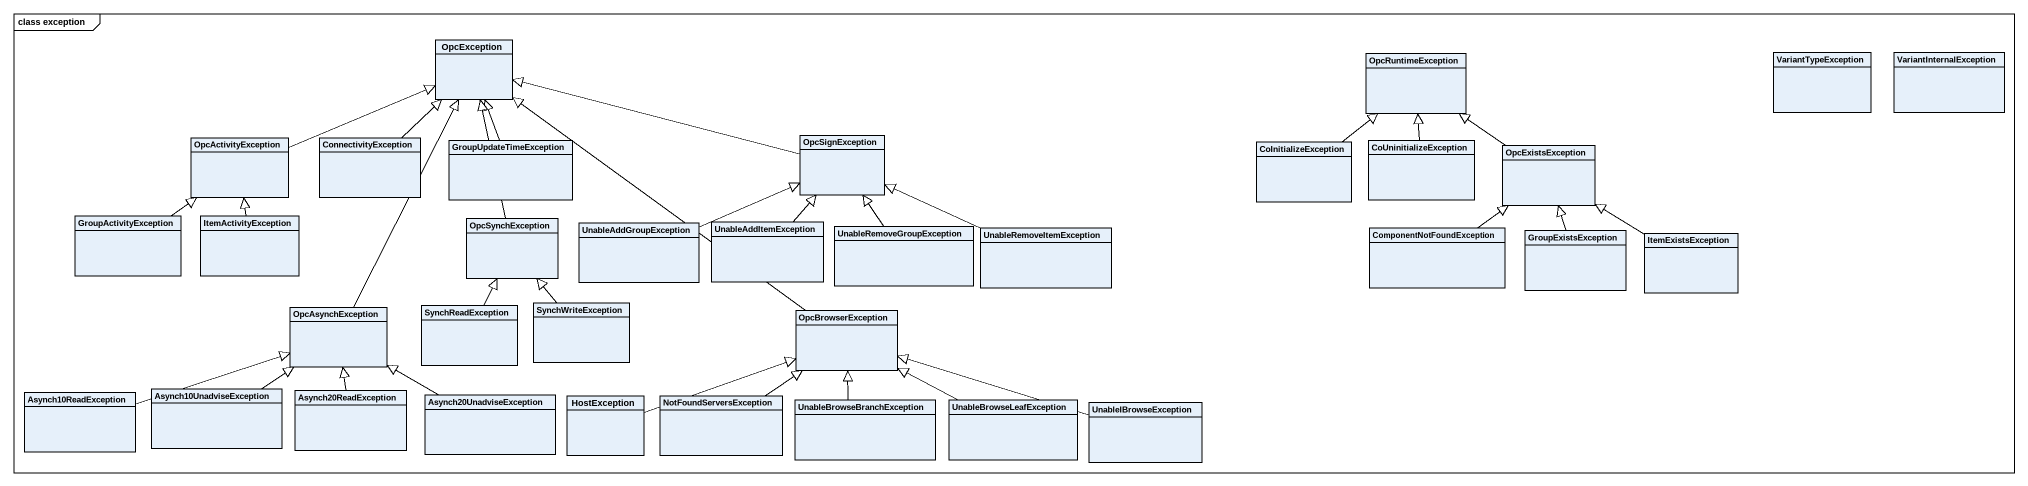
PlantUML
@startuml
mainframe class exception
hide circle
hide empty members
class OpcException
class OpcRuntimeException
class VariantTypeException
class VariantInternalException
class OpcActivityException
class ConnectivityException
class GroupUpdateTimeException
class OpcSignException
class CoInitializeException
class CoUninitializeException
class OpcExistsException
class GroupActivityException
class ItemActivityException
class OpcSynchException
class UnableAddGroupException
class UnableAddItemException
class UnableRemoveGroupException
class UnableRemoveItemException
class ComponentNotFoundException
class GroupExistsException
class ItemExistsException
class OpcAsynchException
class SynchReadException
class SynchWriteException
class OpcBrowserException
class Asynch10ReadException
class Asynch10UnadviseException
class Asynch20ReadException
class Asynch20UnadviseException
class HostException
class NotFoundServersException
class UnableBrowseBranchException
class UnableBrowseLeafException
class UnableIBrowseException
OpcActivityException -right-|> OpcException
ConnectivityException -up-|> OpcException
GroupUpdateTimeException -up-|> OpcException
OpcSignException -left-|> OpcException
CoInitializeException -up-|> OpcRuntimeException
CoUninitializeException -up-|> OpcRuntimeException
OpcExistsException -up-|> OpcRuntimeException
GroupActivityException -up-|> OpcActivityException
ItemActivityException -up-|> OpcActivityException
OpcSynchException -up-|> OpcException
UnableAddGroupException -right-|> OpcSignException
UnableAddItemException -up-|> OpcSignException
UnableRemoveGroupException -up-|> OpcSignException
UnableRemoveItemException -left-|> OpcSignException
ComponentNotFoundException -up-|> OpcExistsException
GroupExistsException -up-|> OpcExistsException
ItemExistsException -up-|> OpcExistsException
OpcAsynchException -up-|> OpcException
SynchReadException -up-|> OpcSynchException
SynchWriteException -up-|> OpcSynchException
OpcBrowserException -up-|> OpcException
Asynch10ReadException -right-|> OpcAsynchException
Asynch10UnadviseException -up-|> OpcAsynchException
Asynch20ReadException -up-|> OpcAsynchException
Asynch20UnadviseException -left-|> OpcAsynchException
HostException -right-|> OpcBrowserException
NotFoundServersException -up-|> OpcBrowserException
UnableBrowseBranchException -up-|> OpcBrowserException
UnableBrowseLeafException -left-|> OpcBrowserException
UnableIBrowseException -left-|> OpcBrowserException
@enduml
